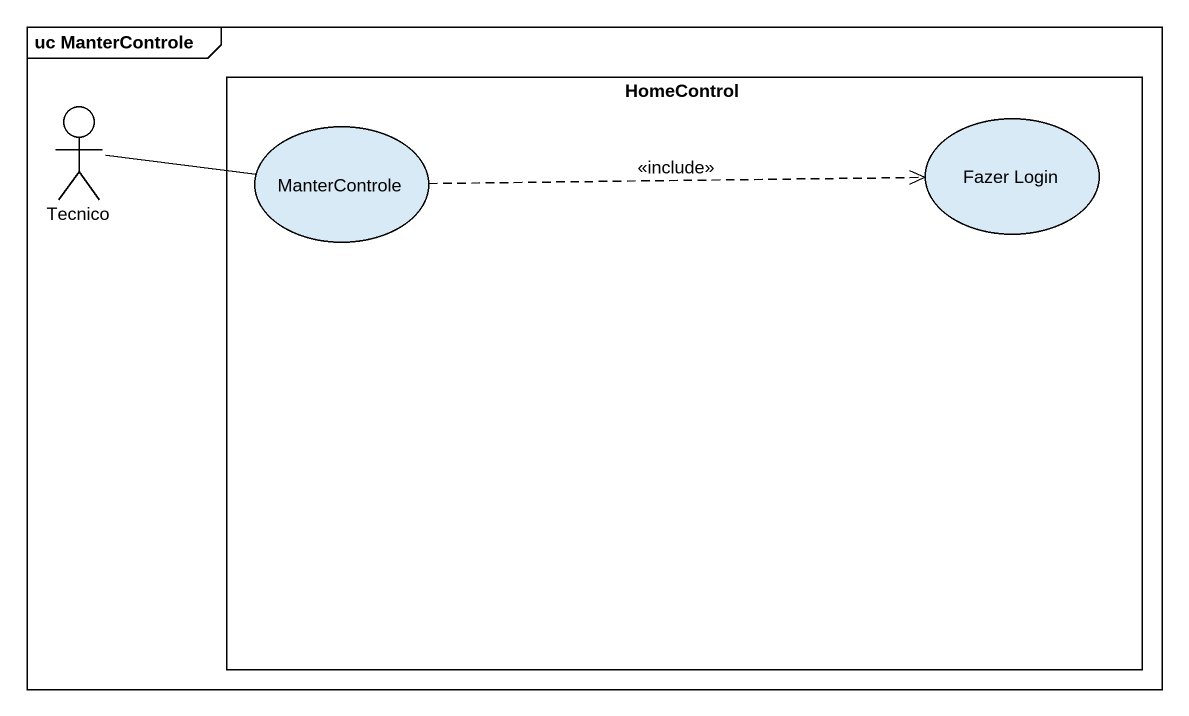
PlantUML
@startuml
mainframe uc ManterControle
rectangle HomeControl {
  usecase ManterControle
  usecase "Fazer Login" as Fazer_Login
}
actor Tecnico
Tecnico -right- ManterControle
ManterControle .right.> Fazer_Login : <<include>>
@enduml
